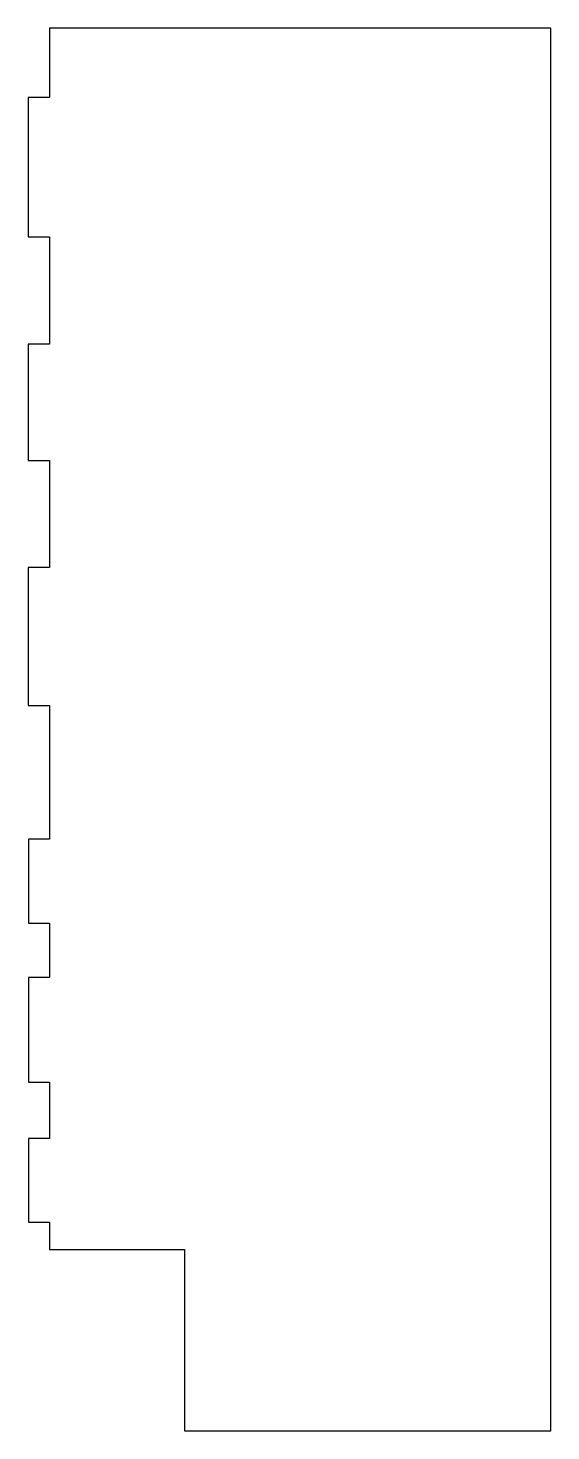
# Model space of a CAD drawing. Header units: millimetres. Extents: x 22 to 97, y -85 to 116.
import ezdxf

# ---------------------------------------------------------------- set-up
doc = ezdxf.new("R2010")
doc.units = ezdxf.units.MM
doc.layers.get('0').update_dxf_attribs({"linetype": 'CONTINUOUS'})

msp = doc.modelspace()

# ---------------------------------------------------------------- linework, layer by layer
msp.add_lwpolyline([(44.42, -58.72), (44.42, -84.72), (96.95, -84.72), (96.95, 116.28), (25.06, 116.28), (25.06, 106.34), (22, 106.34), (22, 86.35), (25.06, 86.35), (25.06, 71), (22, 71), (22, 54.33), (25.06, 54.33), (25.06, 39), (22, 39), (22, 19.22), (25.06, 19.22), (25.06, 0.05), (22.06, 0.05), (22.06, -11.95), (25.06, -11.95), (25.06, -19.75), (22.06, -19.75), (22.06, -34.75), (25.06, -34.75), (25.06, -42.81), (22.06, -42.81), (22.06, -54.81), (25.06, -54.81), (25.06, -58.72)], close=True)

doc.saveas('drawing.dxf')
